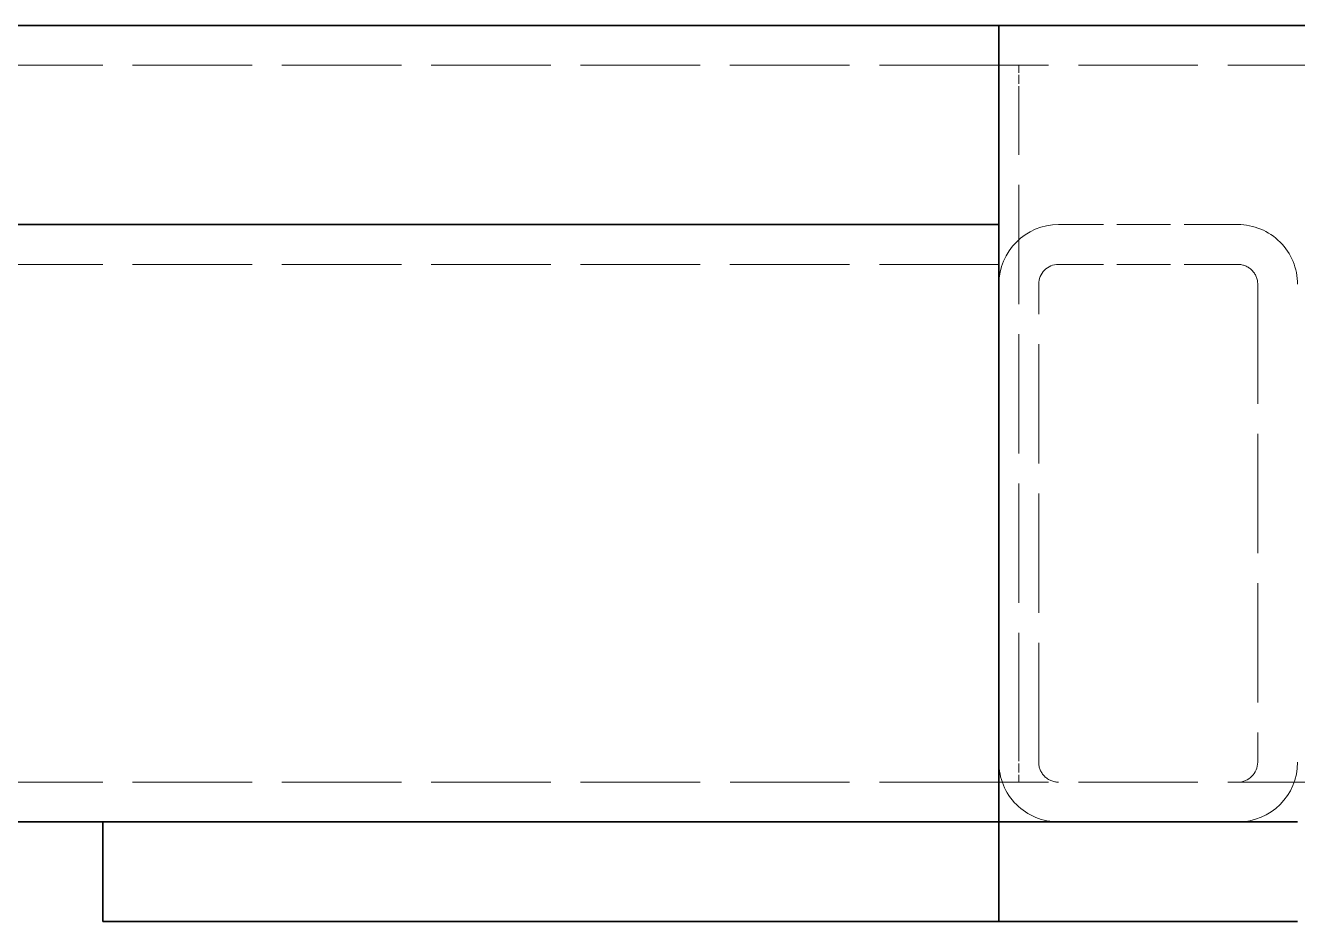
# Model space of a CAD drawing. Extents: x 0 to 18500, y -51 to 3802.
# Drawn here: x 2291.9 to 2419.6, y 1220.3 to 1310.3 of the extents above; entities that cross this region are included whole.
import ezdxf

# ---------------------------------------------------------------- set-up
doc = ezdxf.new("R2010")
doc.units = 0
doc.header["$MEASUREMENT"] = 0
doc.linetypes.add('DASHED', pattern=[15, 12, -3])
doc.linetypes.add('HIDDEN-HOKUTO', pattern=[3.8, 2.5, -1.3])
doc.layers.get('0').update_dxf_attribs({"linetype": 'CONTINUOUS'})
doc.layers.add('AM_HID', color=1, linetype='HIDDEN-HOKUTO')

msp = doc.modelspace()

# ---------------------------------------------------------------- linework, layer by layer
at = {"color": 7, "lineweight": 35}
for p, q in [((2389.62415, 1310.30602), (1445.62439, 1310.3037)), ((2438.91761, 1310.30626), (2389.62464, 1310.30614)), ((2389.62464, 1304.30614), (2389.62488, 1236.30614)), ((2389.62464, 1290.30614), (1445.62476, 1290.3037)), ((2299.62488, 1230.3059), (1535.62488, 1230.30394)), ((2389.62513, 1230.30614), (2299.62513, 1230.3059)), ((2389.62488, 1230.30614), (2419.62488, 1230.30626)), ((2389.62513, 1220.30614), (2299.62513, 1220.3059)), ((2389.62488, 1220.30614), (2419.62488, 1220.30626))]:
    msp.add_line(p, q, dxfattribs=at)
at = {"color": 7, "lineweight": 35, "ltscale": 0.15}
for p, q in [((2389.62464, 1310.30614), (2389.62464, 1304.30614)), ((2389.62488, 1236.30614), (2389.62488, 1230.30614))]:
    msp.add_line(p, q, dxfattribs=at)
at = {"color": 7, "lineweight": 35, "ltscale": 0.25}
for p, q in [((2299.62513, 1230.3059), (2299.62513, 1220.3059)), ((2389.62488, 1230.30614), (2389.62488, 1220.30614))]:
    msp.add_line(p, q, dxfattribs=at)
at = {"layer": 'AM_HID', "color": 1, "linetype": 'DASHED', "lineweight": 13}
for p, q in [((2389.62415, 1306.30602), (1445.62439, 1306.3037)), ((2649.62464, 1306.30675), (2389.62464, 1306.30614)), ((2389.62488, 1237.30614), (2389.62464, 1303.30614)), ((2391.62488, 1237.30614), (2391.62464, 1303.30614)), ((2389.62464, 1286.30614), (1445.62488, 1286.3037)), ((2393.62488, 1236.30614), (2393.62464, 1284.30614)), ((2415.62464, 1284.30626), (2415.62488, 1236.30626)), ((2389.62513, 1234.30614), (1445.62488, 1234.3037)), ((2649.62488, 1234.30675), (2389.62488, 1234.30614)), ((2389.62513, 1230.30614), (2299.62488, 1230.3059)), ((2569.62488, 1230.30663), (2389.62488, 1230.30614))]:
    msp.add_line(p, q, dxfattribs=at)
at = {"layer": 'AM_HID', "color": 1, "linetype": 'DASHED', "lineweight": 13, "ltscale": 0.075}
for p, q in [((2389.62464, 1303.30614), (2389.62464, 1306.30614)), ((2391.62464, 1303.30614), (2391.62464, 1306.30614)), ((2389.62488, 1237.30614), (2389.62488, 1234.30614)), ((2391.62488, 1237.30614), (2391.62488, 1234.30614))]:
    msp.add_line(p, q, dxfattribs=at)
at = {"layer": 'AM_HID', "color": 1, "linetype": 'DASHED', "lineweight": 13, "ltscale": 0.05}
for p, q in [((2389.62464, 1306.30614), (2391.62464, 1306.30614)), ((2391.62488, 1234.30614), (2389.62488, 1234.30614))]:
    msp.add_line(p, q, dxfattribs=at)
at = {"layer": 'AM_HID', "color": 1, "linetype": 'DASHED', "lineweight": 13, "ltscale": 0.45}
for p, q in [((2413.62464, 1290.30614), (2395.62464, 1290.30614)), ((2413.62464, 1286.30614), (2395.62464, 1286.30614))]:
    msp.add_line(p, q, dxfattribs=at)
at = {"layer": 'AM_HID', "color": 1, "linetype": 'DASHED', "lineweight": 13}
for centre, radius, start, end in [((2395.62464, 1284.30614), 6, 90.0001459, 180.0001453), ((2413.62464, 1284.30614), 6, 0.0001446, 90.0001459), ((2395.62464, 1284.30614), 2, 90.0001459, 180.0001453), ((2413.62464, 1284.30614), 2, 0.0001446, 90.0001459), ((2395.62488, 1236.30614), 6, 180.0001453, 270.0001478), ((2395.62488, 1236.30614), 2, 180.0001453, 270.0001478), ((2413.62488, 1236.30614), 2, 270.0001478, 0.0001446), ((2413.62488, 1236.30614), 6, 270.0001478, 0.0001446)]:
    msp.add_arc(centre, radius, start, end, dxfattribs=at)

doc.saveas('drawing.dxf')
